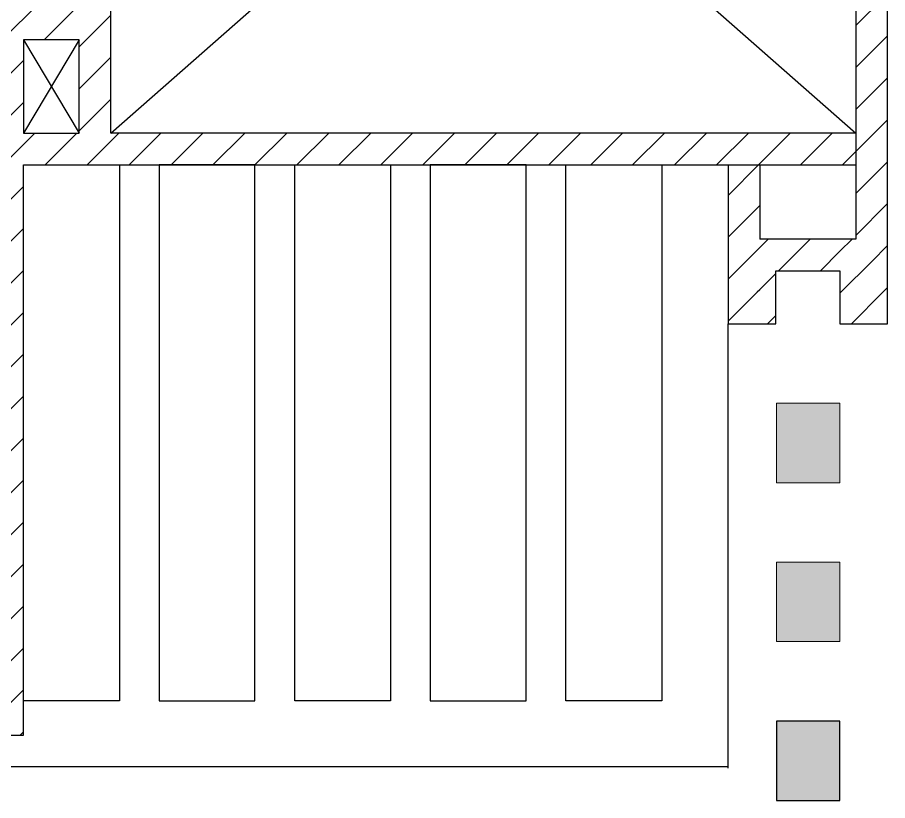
# Model space of a CAD drawing. Header units: inches. Extents: x 131 to 82119, y 71 to 16923.
# Drawn here: x 380.392 to 383.676, y 117.691 to 120.647 of the extents above; entities that cross this region are included whole.
import ezdxf

# ---------------------------------------------------------------- set-up
doc = ezdxf.new("R2010")
doc.units = ezdxf.units.IN
doc.header["$MEASUREMENT"] = 0
doc.layers.add('A-COLS-____-OTLN', color=52, linetype='Continuous', lineweight=18)
doc.layers.add('Arquitectonico', color=253, linetype='Continuous')
pattern_1 = [(45, (392.16384, 133.34242), (-0.07919596, 0.07919596), [])]

# ---------------------------------------------------------------- blocks, each defined once
blk = doc.blocks.new('M_Rectangular Column - Columna Arquitectonica 0_24 x 0_30-1649937-ARQ-P2')
at = {"layer": 'A-COLS-____-OTLN'}
blk.add_hatch(color=256, dxfattribs=at).paths.add_polyline_path([(-0.15, -0.12), (0.15, -0.12), (0.15, 0.12), (-0.15, 0.12)], flags=0)
for p, q in [((0.15, 0.12), (-0.15, 0.12)), ((-0.15, 0.12), (-0.15, -0.12)), ((0.15, -0.12), (0.15, 0.12)), ((-0.15, -0.12), (0.15, -0.12))]:
    blk.add_line(p, q, dxfattribs=at)

msp = doc.modelspace()

# ---------------------------------------------------------------- hatches: boundary and pattern name
at = {"layer": 'Arquitectonico'}
h = msp.add_hatch(dxfattribs=at)
h.set_pattern_fill('FP_1', color=256, angle=360, style=0, pattern_type=2)
h.set_pattern_definition(pattern_1)
h.paths.add_polyline_path([(380.7445, 120.2108), (380.7445, 122.6868), (380.6245, 122.6868), (380.6245, 120.2108)], flags=0)
h = msp.add_hatch(dxfattribs=at)
h.set_pattern_fill('FP_1', color=256, angle=360, style=0, pattern_type=2)
h.set_pattern_definition(pattern_1)
h.paths.add_polyline_path([(383.6759, 120.1908), (383.6759, 121.0399), (383.5559, 121.0399), (383.5559, 120.1908)], flags=0)
h = msp.add_hatch(dxfattribs=at)
h.set_pattern_fill('FP_1', color=256, angle=360, style=0, pattern_type=2)
h.set_pattern_definition(pattern_1)
h.paths.add_polyline_path([(380.3545, 120.5625), (380.6245, 120.5625), (380.6245, 120.6825), (380.3545, 120.6825), (380.3545, 120.5944)], flags=0)
h = msp.add_hatch(dxfattribs=at)
h.set_pattern_fill('FP_1', color=256, angle=360, style=0, pattern_type=2)
h.set_pattern_definition(pattern_1)
h.paths.add_polyline_path([(380.2945, 117.9379), (380.4145, 117.9379), (380.4145, 120.5625), (380.2945, 120.5625), (380.2945, 118.0579)], flags=0)
h = msp.add_hatch(dxfattribs=at)
h.set_pattern_fill('FP_1', color=256, angle=360, style=0, pattern_type=2)
h.set_pattern_definition(pattern_1)
h.paths.add_polyline_path([(380.4145, 120.0908), (383.5559, 120.0908), (383.5559, 120.2108), (380.4145, 120.2108), (380.4145, 120.1458)])
h = msp.add_hatch(dxfattribs=at)
h.set_pattern_fill('FP_1', color=256, angle=360, style=0, pattern_type=2)
h.set_pattern_definition(pattern_1)
h.paths.add_polyline_path([(383.6759, 119.6108), (383.6759, 120.1908), (383.5559, 120.1908), (383.5559, 119.8108), (383.6159, 119.8108), (383.6159, 119.6108)], flags=0)
h = msp.add_hatch(dxfattribs=at)
h.set_pattern_fill('FP_1', color=256, angle=360, style=0, pattern_type=2)
h.set_pattern_definition(pattern_1)
h.paths.add_polyline_path([(383.1336, 119.6108), (383.1936, 119.6108), (383.1936, 120.0908), (383.0736, 120.0908), (383.0736, 119.6108)])
h = msp.add_hatch(dxfattribs=at)
h.set_pattern_fill('FP_1', color=256, angle=360, style=0, pattern_type=2)
h.set_pattern_definition(pattern_1)
h.paths.add_polyline_path([(383.4959, 119.6908), (383.4959, 119.8108), (383.1336, 119.8108), (383.1336, 119.6908), (383.2536, 119.6908)], flags=0)
h = msp.add_hatch(dxfattribs=at)
h.set_pattern_fill('FP_1', color=256, angle=360, style=0, pattern_type=2)
h.set_pattern_definition(pattern_1)
h.paths.add_polyline_path([(383.6159, 119.6108), (383.6159, 119.8108), (383.4959, 119.8108), (383.4959, 119.6108)], flags=0)
h = msp.add_hatch(dxfattribs=at)
h.set_pattern_fill('FP_1', color=256, angle=360, style=0, pattern_type=2)
h.set_pattern_definition(pattern_1)
h.paths.add_polyline_path([(383.2536, 119.4908), (383.2536, 119.6908), (383.0736, 119.6908), (383.0736, 119.4908)])
h = msp.add_hatch(dxfattribs=at)
h.set_pattern_fill('FP_1', color=256, angle=360, style=0, pattern_type=2)
h.set_pattern_definition(pattern_1)
h.paths.add_polyline_path([(383.4959, 119.4908), (383.6759, 119.4908), (383.6759, 119.6108), (383.4959, 119.6108)], flags=0)
msp.add_hatch(color=256, dxfattribs=at).paths.add_polyline_path([(383.496, 117.6908), (383.496, 117.9908), (383.256, 117.9908), (383.256, 117.6908)], flags=0)

# ---------------------------------------------------------------- linework, layer by layer
for p, q in [((380.7443, 120.2107), (383.5559, 122.6863)), ((380.7444, 122.6859), (383.5559, 120.2108)), ((380.7445, 120.2108), (380.7445, 122.6868)), ((383.5559, 121.0399), (383.5559, 119.8108)), ((383.6759, 119.4908), (383.6759, 121.0399)), ((380.6245, 120.5625), (380.4145, 120.5625)), ((380.4145, 120.5625), (380.4145, 120.2108)), ((380.6245, 120.5625), (380.4145, 120.2108)), ((380.4145, 120.5625), (380.6245, 120.2108)), ((380.6245, 120.2108), (380.6245, 120.5625)), ((380.4145, 120.2108), (380.6245, 120.2108)), ((383.5559, 120.2108), (380.7445, 120.2108)), ((380.4145, 120.0908), (383.5559, 120.0908)), ((380.4145, 117.9379), (380.4145, 120.0908)), ((383.0736, 120.0908), (383.0736, 119.4908)), ((383.1936, 120.0908), (383.1936, 119.8108)), ((383.5559, 119.8108), (383.1936, 119.8108)), ((383.2536, 119.6908), (383.4959, 119.6908)), ((383.2536, 119.4908), (383.2536, 119.6908)), ((383.4959, 119.6908), (383.4959, 119.4908)), ((383.0736, 119.4908), (383.2536, 119.4908)), ((383.0736, 117.8129), (383.0736, 119.4908)), ((383.4959, 119.4908), (383.6759, 119.4908)), ((383.256, 117.9908), (383.256, 117.6908)), ((383.496, 117.9908), (383.256, 117.9908)), ((383.496, 117.6908), (383.496, 117.9908)), ((380.1745, 117.9379), (380.4145, 117.9379)), ((383.0736, 117.8179), (379.4022, 117.8179)), ((383.256, 117.6908), (383.496, 117.6908))]:
    msp.add_line(p, q, dxfattribs=at)
for points in [[(380.7763, 120.0908), (380.7763, 118.0679), (380.4145, 118.0679), (380.4145, 120.0908)], [(381.2881, 118.0679), (381.2881, 120.0908), (380.9263, 120.0908), (380.9263, 118.0679)], [(381.7999, 120.0908), (381.7999, 118.0679), (381.4381, 118.0679), (381.4381, 120.0908)], [(382.3117, 118.0679), (382.3117, 120.0908), (381.9499, 120.0908), (381.9499, 118.0679)], [(382.8236, 120.0908), (382.8236, 118.0679), (382.4617, 118.0679), (382.4617, 120.0908)]]:
    msp.add_lwpolyline(points, close=True, dxfattribs=at)

# ---------------------------------------------------------------- block references
at = {"layer": 'Arquitectonico', "rotation": 90}
for p in [(383.376, 119.0408), (383.376, 118.4408)]:
    msp.add_blockref('M_Rectangular Column - Columna Arquitectonica 0_24 x 0_30-1649937-ARQ-P2', p, dxfattribs=at)

doc.saveas('drawing.dxf')
